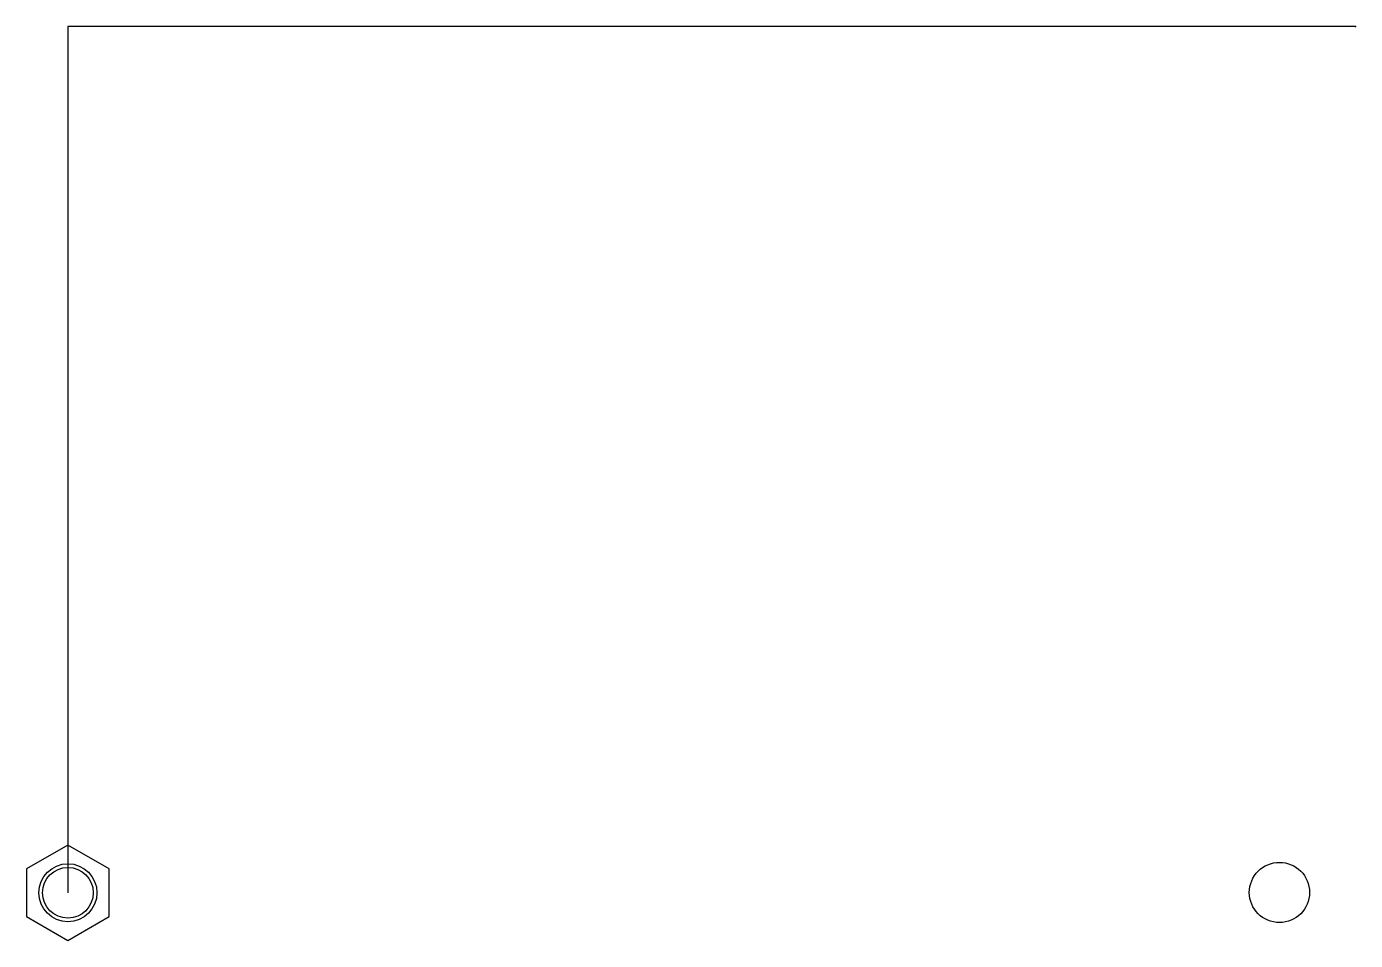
# Model space of a CAD drawing. Header units: millimetres. Extents: x -91.6 to 0, y -63 to 0.
import ezdxf

# ---------------------------------------------------------------- set-up
doc = ezdxf.new("R2010")
doc.units = ezdxf.units.MM
doc.layers.get('0').update_dxf_attribs({"linetype": 'CONTINUOUS'})

msp = doc.modelspace()

# ---------------------------------------------------------------- linework, layer by layer
for p, q in [((0, 0), (-88.75, 0)), ((-88.75, 0), (-88.75, -59.75))]:
    msp.add_line(p, q)
msp.add_lwpolyline([(-85.9, -58.105), (-88.75, -56.459), (-91.6, -58.105), (-91.6, -61.395), (-88.75, -63.041), (-85.9, -61.395)], close=True)
for centre, radius in [((-5.236, -59.73), 2.077), ((-88.75, -59.75), 2), ((-88.75, -59.75), 1.75)]:
    msp.add_circle(centre, radius)
msp.add_point((0, 0))

doc.saveas('drawing.dxf')
